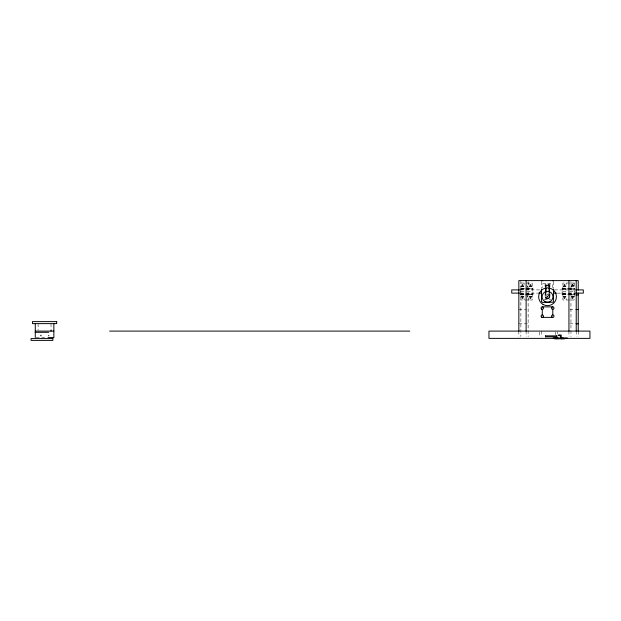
<?xml version="1.0" encoding="UTF-8"?>
<svg xmlns="http://www.w3.org/2000/svg" width="621" height="621" viewBox="0 0 621 621"><rect width="100%" height="100%" fill="white"/><g stroke="black" fill="none" stroke-linecap="round" stroke-linejoin="round"><path stroke-width="0.47" stroke-dasharray="3.1 2.33" d="M545.712 286.739L545.843 285.388M574.192 283.029L574.192 299.997L562.882 299.997L562.882 283.029L574.192 283.029L570.963 286.591L574.192 286.591L570.963 283.029M548.273 298.297L548.886 297.653A2.127 2.127 0 0 0 549.143 296.621M548.203 298.654L547.528 298.786A1.816 1.816 0 0 1 545.712 296.97L545.712 292.879M527.089 288.524L532.181 288.486M527.105 288.517L527.314 286.304M520.872 283.029L532.181 283.029L532.181 299.997L520.872 299.997M520.872 285.784L524.101 285.784M528.945 285.784L532.181 285.784M562.882 285.784L566.111 285.784M570.963 285.784L574.192 285.784M520.872 286.591L524.101 286.591M528.945 286.591L532.181 286.591M562.882 286.591L566.111 286.591M520.872 286.786L524.101 286.786L524.101 283.029M532.181 286.786L528.945 286.786L528.945 283.029M562.882 286.786L566.111 286.786L566.111 283.029M570.963 286.786L574.192 286.786M568.999 288.486L574.192 288.486M524.784 288.486L520.227 288.486L520.227 294.533M525.692 288.486L532.989 288.486L532.989 294.533M520.872 288.486L526.065 288.486M562.882 288.486L567.749 288.486M520.872 288.881L526.523 288.881M527.47 288.881L532.181 288.881M562.882 288.881L574.192 288.881M520.872 289.588L532.181 289.588M562.882 289.588L574.192 289.588M520.227 289.898L539.556 289.898M554.553 289.898L575.651 289.898M520.872 291.513L524.403 291.513M527.229 291.513L532.181 291.513M562.882 291.513L567.128 291.513M569.954 291.513L574.192 291.513M520.227 293.128L537.639 293.128M557.425 293.128L575.651 293.128M520.872 293.43L532.181 293.43M562.882 293.43L574.192 293.43M520.872 294.144L526.523 294.144M527.47 294.144L532.181 294.144M562.882 294.144L574.192 294.144M520.872 294.54L526.065 294.54M562.882 294.54L567.749 294.54M520.227 294.54L524.784 294.54M525.692 294.54L532.989 294.54M562.075 294.54L574.836 294.54M532.181 294.54L527.314 294.54L527.314 296.722M568.999 294.54L574.192 294.54M519.754 294.921L528.137 294.921M569.853 294.921L576.42 294.921M520.872 296.24L524.101 296.24L524.101 299.997M532.181 296.24L528.945 296.24L528.945 299.997M562.882 296.24L566.111 296.24L566.111 299.997M570.963 296.24L574.192 296.24M520.872 296.434L524.101 296.434M528.945 296.434L532.181 296.434M562.882 296.434L566.111 296.434M570.963 296.434L574.192 296.434M520.872 297.242L524.101 297.242M528.945 297.242L532.181 297.242M562.882 297.242L566.111 297.242M570.963 297.242L574.192 297.242M544.299 299.206L550.765 299.206M518.846 309.491L526.321 309.491M569.853 309.491L576.218 309.491M518.846 323.805L528.137 323.805M569.853 323.805L576.218 323.805M36.204 337.568L47.359 337.568M548.273 284.728L548.886 285.373A2.127 2.127 0 0 1 549.143 286.405A1.615 1.615 0 0 0 547.536 284.791A1.615 1.615 0 0 0 545.913 286.397A2.127 2.127 0 0 1 546.177 285.373L546.79 284.728A1.428 1.428 0 0 1 548.273 284.721M545.843 297.638L545.712 296.97M578.236 331.102L578.236 336.559M576.218 331.102L576.218 336.559M574.836 294.533L574.836 288.493L562.075 288.486L562.075 294.533M570.963 281.561L570.963 336.559M568.945 331.102L568.945 336.559M557.635 332.01L557.635 333.826M555.609 332.01L555.609 334.742M553.59 281.818L553.59 288.602M552.38 287.663L552.38 283.813L542.684 283.813L542.684 287.663M549.958 283.813L549.958 287.663M549.958 293.438L549.958 299.206M549.352 286.739L549.352 286.056A1.816 1.816 0 0 0 547.528 284.239A1.816 1.816 0 0 0 545.712 286.056M549.352 293.554L549.352 296.97A1.816 1.816 0 0 1 547.528 298.786M549.15 283.813L549.15 286.7M549.15 293.43L549.15 299.206M548.141 286.894L548.141 285.047L546.922 285.047L546.922 286.894M548.141 293.36L548.141 297.979L546.922 297.979L546.922 292.437M545.913 283.813L545.913 286.7M545.913 292.475L545.913 299.206M545.106 283.813L545.106 286.7M545.106 293.438L545.106 299.206M541.473 281.818L541.473 288.602M541.473 331.102L541.473 336.559M539.455 332.01L539.455 336.559M528.137 281.561L528.137 336.559M526.119 331.102L526.119 336.559M520.872 280.607L520.872 336.559M518.846 331.102L518.846 336.559M51.031 323.828L51.031 330.294M38.106 323.828L38.106 330.294M527.066 285.846A0.792 0.512 0 0 1 527.066 286.755M527.066 296.271A0.792 0.512 0 0 1 527.066 297.18M546.713 286.405A0.823 0.823 0 0 1 547.536 285.582A0.823 0.823 0 0 1 548.351 286.413M548.273 298.297A1.428 1.428 0 0 1 546.79 298.297L546.177 297.653A2.127 2.127 0 0 1 545.921 296.621M40.334 335.495C41.343 337.653 41.972 333.586 40.334 335.495M521.857 284.752C522.929 286.987 523.519 282.78 521.857 284.752M521.857 298.158C522.929 300.393 523.526 296.186 521.857 298.158M529.938 284.752C530.994 286.98 531.63 282.788 529.938 284.752M529.938 298.158C530.994 300.385 531.623 296.194 529.938 298.158M547.031 296.722C548.157 298.437 548.056 295.084 547.031 296.722M563.876 284.752C564.939 286.987 565.537 282.78 563.876 284.752M563.876 298.158C564.939 300.393 565.537 296.186 563.876 298.158M571.957 284.752C573.012 286.98 573.641 282.788 571.957 284.752M571.957 298.158C573.012 300.385 573.641 296.194 571.957 298.158M549.321 297.296L549.049 297.964L549.321 297.296M547.202 298.755L546.534 298.491L547.202 298.755M546.371 298.414A2.018 2.018 0 0 0 549.546 296.947A2.018 2.018 0 0 0 546.682 294.928A2.018 2.018 0 0 0 546.371 298.414"/><path stroke-width="0.93" d="M48.741 335.829L48.741 335.27M541.574 281.01L542.684 280.607M519.412 289.898L511.743 289.898L511.743 293.12L519.412 293.128M575.651 289.898L583.321 289.898L583.321 293.12L575.651 293.128M538.593 293.128L541.473 293.128M553.59 293.128L556.47 293.128M576.42 294.921L578.236 294.921M542.28 306.867L552.783 306.867M576.42 309.491L578.236 309.491M542.28 317.37L552.783 317.37M576.42 323.805L578.236 323.805M35.156 331.102L53.864 331.102M109.614 331.102L409.775 331.102M35.156 332.313L48.764 332.313M558.038 335.146L561.26 335.146L561.26 338.779M545.51 335.852L556.82 335.852M545.51 336.861L556.82 336.861M48.283 337.568L53.864 337.568L53.864 323.626M553.195 337.971L567.33 337.971M555.321 338.375L488.952 338.375L488.952 331.102L589.95 331.102L589.95 338.375L564.939 338.375M554.406 338.779L564.9 338.779M552.38 280.607L553.49 281.01M578.236 290.147L578.236 280.607L518.846 280.607L518.846 331.102M578.236 292.988L578.236 331.102M576.218 280.607L576.218 331.102M568.945 280.607L568.945 331.102M563.464 337.971L563.464 338.779M562.61 337.971L562.61 338.779M561.757 337.971L561.757 338.779M560.46 335.146L560.46 337.871M559.653 335.146L559.653 335.751M559.086 335.146L559.086 335.751M558.046 337.971L558.046 338.779M557.542 337.971L557.542 338.779M556.82 335.899L556.82 336.815M556.688 337.971L556.688 338.779M555.834 337.971L555.834 338.779M553.59 289.572L553.365 302.194L542.684 302.419L541.489 301.651L541.473 289.572M552.783 309.289L552.783 314.94M549.352 288.105L549.352 292.196M549.15 287.663L549.15 292.475M545.913 287.686L545.913 292.149M545.712 288.105L545.712 292.196M545.51 335.899L545.51 336.815M542.28 309.289L542.28 314.94M526.119 280.607L526.119 331.102M51.031 330.294L51.031 331.102M35.281 323.626L35.281 337.568M56.69 321.608L32.447 321.608L32.447 323.626L56.69 323.626L56.69 321.608M52.863 338.577L31.05 338.577L31.05 340.393L52.863 340.393L52.863 338.577M541.675 309.126A1.211 1.211 0 0 0 543.491 308.078A1.211 1.211 0 0 0 541.675 307.03A1.211 1.211 0 0 0 541.675 309.126M541.582 317.145A1.211 1.211 0 0 0 543.484 316.268A1.211 1.211 0 0 0 541.768 315.057A1.211 1.211 0 0 0 541.582 317.145M552.178 309.126A1.211 1.211 0 0 0 553.994 308.078A1.211 1.211 0 0 0 552.178 307.03A1.211 1.211 0 0 0 552.178 309.126M552.085 317.145A1.211 1.211 0 0 0 553.994 316.268A1.211 1.211 0 0 0 552.271 315.057A1.211 1.211 0 0 0 552.085 317.145M543.088 304.461A8.888 8.888 0 0 0 556.416 296.768A8.888 8.888 0 0 0 543.088 289.068A8.888 8.888 0 0 0 543.088 304.461M544.803 301.488A5.457 5.457 0 0 0 552.985 296.768A5.457 5.457 0 0 0 544.803 292.041A5.457 5.457 0 0 0 544.803 301.488"/></g></svg>
